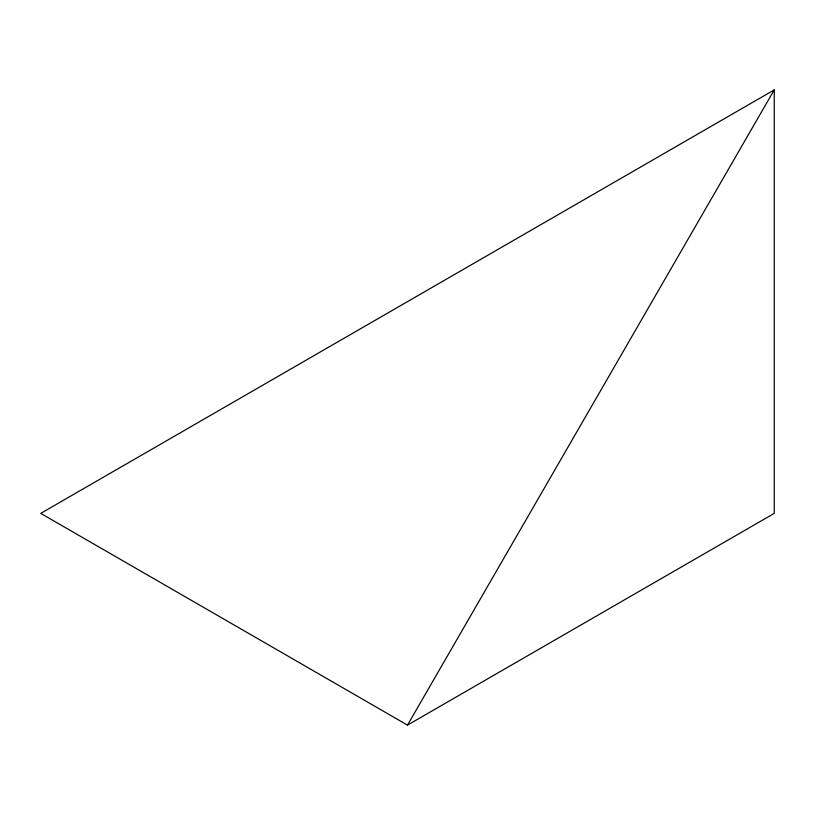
<?xml version="1.0" encoding="UTF-8"?>
<svg xmlns="http://www.w3.org/2000/svg" width="815" height="815" viewBox="0 0 815 815"><rect width="100%" height="100%" fill="white"/><g stroke="black" fill="none" stroke-linecap="round" stroke-linejoin="round"><path stroke-width="1.22" d="M407.5 725.116L774.25 89.884L774.25 513.379L407.5 725.116L40.75 513.379L774.25 89.884"/></g></svg>
